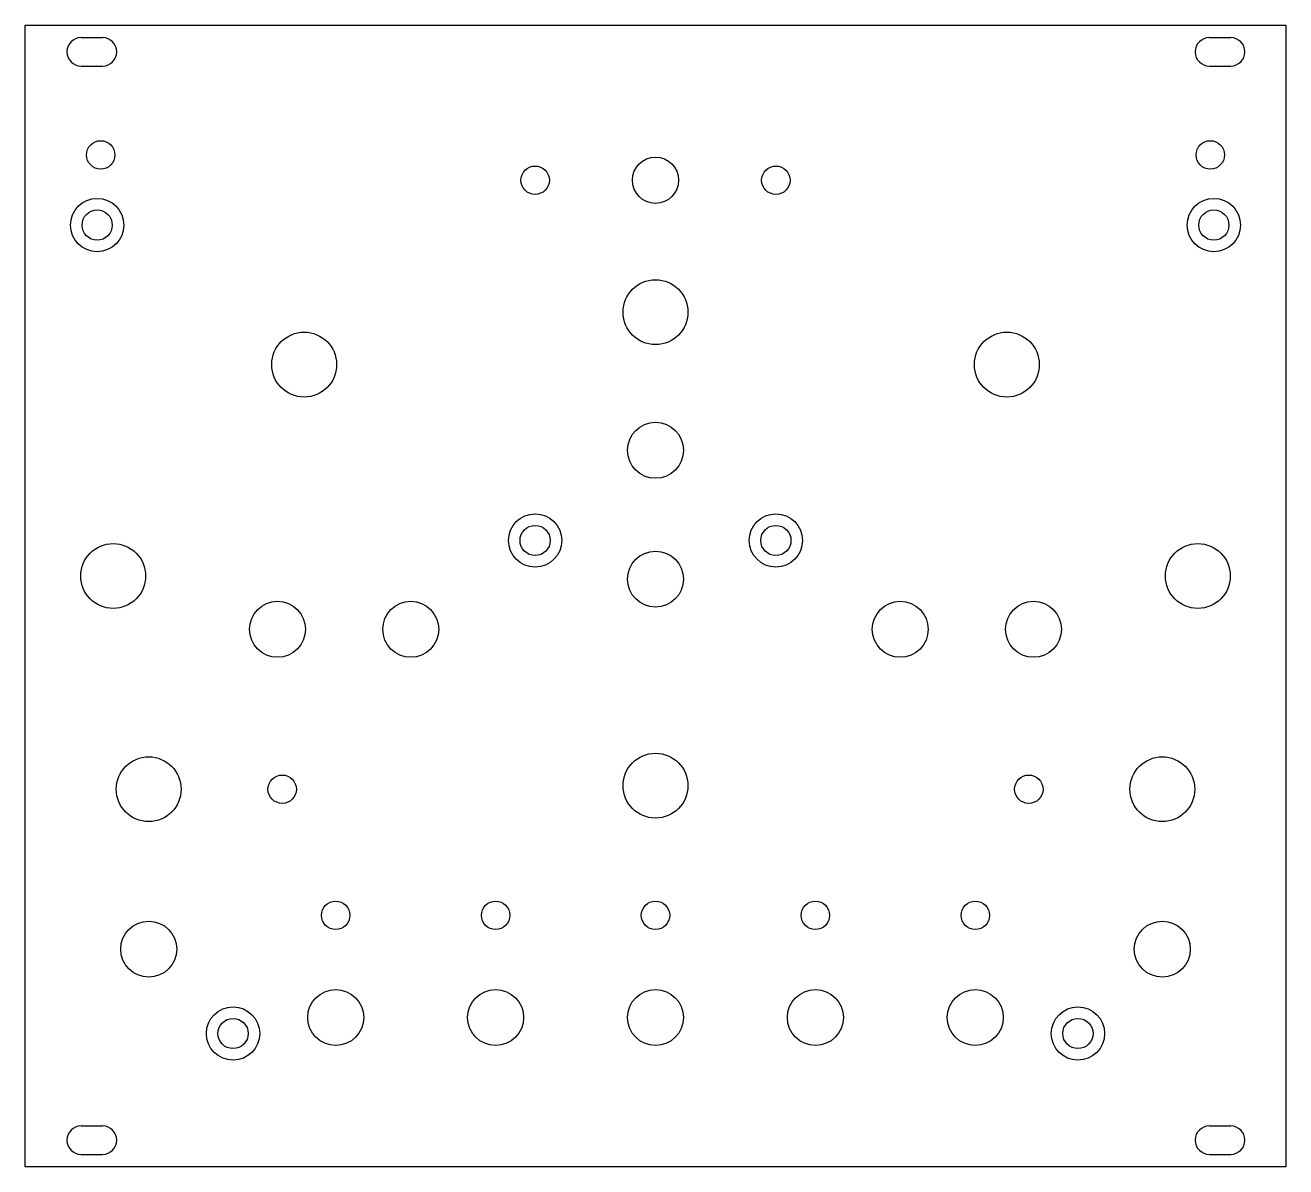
# Model space of a CAD drawing. Header units: millimetres. Extents: x 0 to 142, y 0 to 128.
import ezdxf

# ---------------------------------------------------------------- set-up
doc = ezdxf.new("R2010")
doc.units = ezdxf.units.MM

msp = doc.modelspace()

# ---------------------------------------------------------------- linework, layer by layer
at = {"layer": 'CSK_FRONT_6.0x90'}
for centre in [(8.1, 106), (133.8, 106), (57.4, 70.5), (84.5, 70.5), (23.4, 15), (118.5, 15)]:
    msp.add_circle(centre, 3, dxfattribs=at)
at = {"layer": 'CUT'}
for p, q in [((0, 128.5), (141.9, 128.5)), ((0, 0), (0, 128.5)), ((141.9, 128.5), (141.9, 0)), ((6.3, 127.1), (8.7, 127.1)), ((133.3, 127.1), (135.7, 127.1)), ((6.3, 123.9), (8.7, 123.9)), ((133.3, 123.9), (135.7, 123.9)), ((6.3, 4.6), (8.7, 4.6)), ((133.3, 4.6), (135.7, 4.6)), ((141.9, 0), (0, 0)), ((6.3, 1.4), (8.7, 1.4)), ((133.3, 1.4), (135.7, 1.4))]:
    msp.add_line(p, q, dxfattribs=at)
for centre, radius in [((8.5, 113.9), 1.6), ((133.4, 113.9), 1.6), ((70.95, 111.05), 2.6), ((57.4, 111.05), 1.6), ((84.5, 111.05), 1.6), ((8.1, 106), 1.7), ((133.8, 106), 1.7), ((70.95, 96.2), 3.65), ((31.4, 90.3), 3.65), ((110.5, 90.3), 3.65), ((70.95, 80.65), 3.15), ((57.4, 70.5), 1.7), ((84.5, 70.5), 1.7), ((9.9, 66.5), 3.65), ((132, 66.5), 3.65), ((70.95, 66.15), 3.15), ((28.4, 60.5), 3.15), ((43.4, 60.5), 3.15), ((98.5, 60.5), 3.15), ((113.5, 60.5), 3.15), ((13.9, 42.5), 3.65), ((70.95, 42.9), 3.65), ((128, 42.5), 3.65), ((28.93, 42.5), 1.6), ((112.97, 42.5), 1.6), ((34.95, 28.3), 1.6), ((52.95, 28.3), 1.6), ((70.95, 28.3), 1.6), ((88.95, 28.3), 1.6), ((106.95, 28.3), 1.6), ((13.9, 24.5), 3.15), ((128, 24.5), 3.15), ((34.95, 16.8), 3.15), ((52.95, 16.8), 3.15), ((70.95, 16.8), 3.15), ((88.95, 16.8), 3.15), ((106.95, 16.8), 3.15), ((23.4, 15), 1.7), ((118.5, 15), 1.7)]:
    msp.add_circle(centre, radius, dxfattribs=at)
for centre, start, end in [((6.3, 125.5), 90, 270), ((8.7, 125.5), -90, 90), ((133.3, 125.5), 90, 270), ((135.7, 125.5), -90, 90), ((6.3, 3), 90, 270), ((8.7, 3), -90, 90), ((133.3, 3), 90, 270), ((135.7, 3), -90, 90)]:
    msp.add_arc(centre, 1.6, start, end, dxfattribs=at)

doc.saveas('drawing.dxf')
